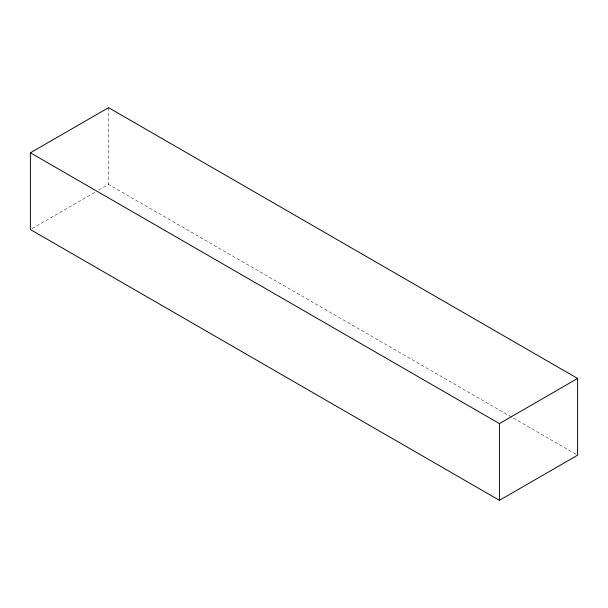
<?xml version="1.0" encoding="UTF-8"?>
<svg xmlns="http://www.w3.org/2000/svg" width="608" height="608" viewBox="0 0 608 608"><rect width="100%" height="100%" fill="white"/><g stroke="black" fill="none" stroke-linecap="round" stroke-linejoin="round"><path stroke-width="0.46" stroke-dasharray="3.04 2.28" d="M32.026 228.593L95.54 191.923M98.8 190.046L108.574 184.399L575.958 454.244M108.574 107.677L108.574 184.399"/><path stroke-width="0.91" d="M30.4 152.806L108.574 107.677L577.6 378.465L577.6 455.194L499.426 500.323L30.4 229.535L30.4 152.806L499.426 423.601L577.6 378.465M499.426 423.601L499.426 500.323"/></g></svg>
